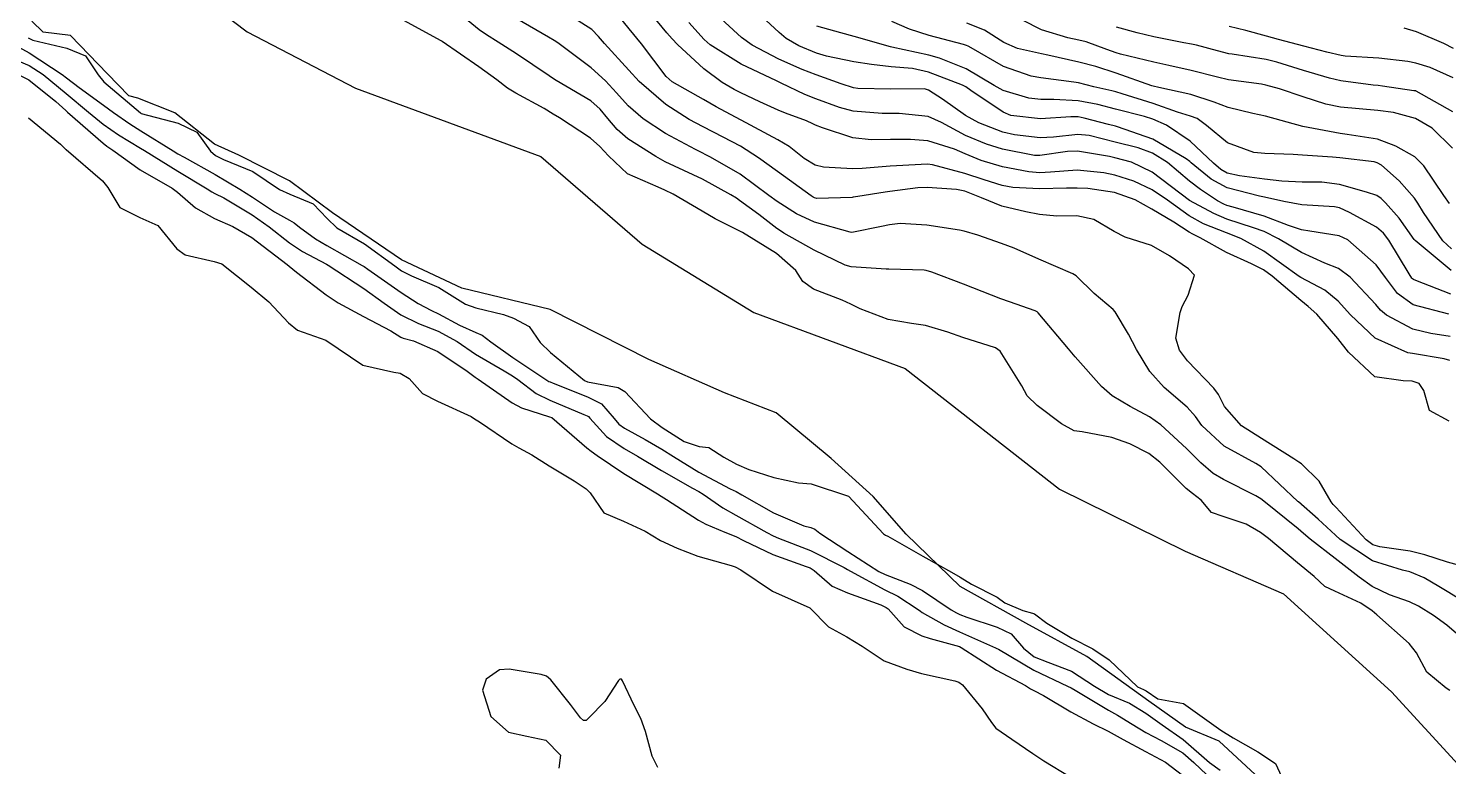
# Model space of a CAD drawing. Header units: metres. Extents: x 292545 to 299085, y 7450245 to 7463078.
# Drawn here: x 296658.6 to 296734.4, y 7454496.8 to 7454536.2 of the extents above; entities that cross this region are included whole.
import ezdxf

# ---------------------------------------------------------------- set-up
doc = ezdxf.new("R2010")
doc.units = ezdxf.units.M
for name, color, linetype in [('Curvas de Nivel 1m', 11, 'Continuous'), ('Curvas de Nivel 5m', 15, 'Continuous'), ('Hidrografia', 140, 'Continuous'), ('Vias Primárias', 230, 'Continuous')]:
    doc.layers.add(name, color=color, linetype=linetype)

msp = doc.modelspace()

# ---------------------------------------------------------------- linework, layer by layer
at = {"layer": 'Curvas de Nivel 1m', "flags": 128}
for points, elevation in [([(296736.071, 7454502.792), (296734.315, 7454504.303), (296733.605, 7454504.821), (296732.805, 7454505.31), (296732.33, 7454505.54), (296731.261, 7454505.924), (296730.338, 7454506.374), (296729.641, 7454506.867), (296728.358, 7454507.867), (296727.017, 7454508.9), (296726.663, 7454509.193), (296726.378, 7454509.437), (296724.552, 7454510.928), (296724.394, 7454511.046), (296724.13, 7454511.198), (296722.404, 7454512.076), (296721.854, 7454512.405), (296721.194, 7454512.968), (296720.424, 7454513.73), (296719.062, 7454514.994), (296718.447, 7454515.429), (296717.41, 7454515.973), (296716.458, 7454516.544), (296715.883, 7454517.036), (296714.486, 7454518.619), (296714.121, 7454519.054), (296712.512, 7454520.98), (296712.463, 7454521.021), (296712.352, 7454521.072), (296710.98, 7454521.555), (296710.519, 7454521.717), (296709.524, 7454522.109), (296708.527, 7454522.502), (296706.831, 7454523.137), (296706.534, 7454523.231), (296706.431, 7454523.245), (296704.535, 7454523.305), (296704.399, 7454523.307), (296702.536, 7454523.425), (296702.218, 7454523.513), (296700.549, 7454524.311), (296698.946, 7454525.234), (296698.707, 7454525.381), (296698.565, 7454525.476), (296697.603, 7454526.219), (296696.58, 7454526.97), (296696.408, 7454527.09), (296696.119, 7454527.267), (296694.595, 7454528.099), (296693.106, 7454528.804), (296692.609, 7454529.033), (296692.101, 7454529.315), (296690.622, 7454530.268), (296690.043, 7454530.755), (296689.542, 7454531.346), (296689.135, 7454531.849), (296688.642, 7454532.28), (296686.795, 7454533.379), (296686.654, 7454533.462), (296686.42, 7454533.618), (296684.674, 7454534.797), (296683.701, 7454535.415), (296683.071, 7454535.809), (296682.689, 7454536.085), (296681.004, 7454537.447)], 674), ([(296735.912, 7454507.232), (296734.356, 7454507.674), (296733.137, 7454508.053), (296732.364, 7454508.255), (296730.738, 7454508.486), (296730.369, 7454508.593), (296730.003, 7454508.864), (296728.39, 7454510.6), (296728.249, 7454510.739), (296728.138, 7454510.884), (296727.507, 7454511.996), (296726.558, 7454512.908), (296726.414, 7454513.005), (296726.154, 7454513.175), (296724.433, 7454514.262), (296723.365, 7454514.941), (296722.453, 7454515.977), (296722.124, 7454516.62), (296721.885, 7454516.959), (296720.484, 7454518.404), (296720.049, 7454518.984), (296719.858, 7454519.627), (296720.085, 7454520.984), (296720.187, 7454521.313), (296720.522, 7454521.915), (296720.855, 7454522.975), (296720.538, 7454523.322), (296719.515, 7454524.023), (296718.556, 7454524.571), (296717.155, 7454525.014), (296716.566, 7454525.313), (296715.483, 7454525.947), (296714.574, 7454526.142), (296713.497, 7454526.137), (296712.574, 7454526.218), (296711.851, 7454526.356), (296710.579, 7454526.673), (296709.485, 7454527.111), (296708.588, 7454527.462), (296708.153, 7454527.561), (296706.591, 7454527.664), (296706.097, 7454527.641), (296704.587, 7454527.448), (296704.344, 7454527.415), (296702.88, 7454527.187), (296702.63, 7454527.142), (296702.582, 7454527.136), (296700.707, 7454527.084), (296700.582, 7454527.107), (296700.511, 7454527.14), (296700.401, 7454527.213), (296698.602, 7454528.519), (296697.594, 7454529.25), (296696.619, 7454529.863), (296695.703, 7454530.353), (296694.629, 7454530.904), (296693.886, 7454531.297), (296692.641, 7454532.09), (296691.224, 7454533.324), (296690.662, 7454533.927), (296689.371, 7454535.35), (296689.055, 7454535.723), (296688.69, 7454536.094), (296686.754, 7454537.328)], 676), ([(296734.479, 7454518.433), (296734.176, 7454518.511), (296732.483, 7454518.801), (296732.238, 7454518.842), (296730.494, 7454519.616), (296729.175, 7454520.873), (296728.52, 7454521.604), (296727.813, 7454522.178), (296726.532, 7454522.851), (296726.438, 7454522.911), (296724.553, 7454524.273), (296723.317, 7454524.942), (296722.566, 7454525.236), (296721.332, 7454525.73), (296720.575, 7454526.148), (296719.409, 7454526.992), (296718.588, 7454527.544), (296717.607, 7454527.996), (296716.596, 7454528.319), (296716.018, 7454528.449), (296714.598, 7454528.592), (296713.176, 7454528.485), (296712.597, 7454528.451), (296712.011, 7454528.492), (296710.6, 7454528.763), (296709.468, 7454529.111), (296708.616, 7454529.455), (296708.039, 7454529.705), (296706.623, 7454530.148), (296705.695, 7454530.225), (296704.623, 7454530.217), (296703.595, 7454530.208), (296702.624, 7454530.314), (296700.993, 7454530.843), (296700.631, 7454530.987), (296700.483, 7454531.064), (296700.145, 7454531.217), (296699.031, 7454531.628), (296698.638, 7454531.791), (296697.656, 7454532.237), (296696.647, 7454532.712), (296696.284, 7454532.9), (296695.645, 7454533.275), (296694.663, 7454533.988), (296693.268, 7454535.301), (296692.98, 7454535.6), (296692.689, 7454535.91), (296691.542, 7454537.322)], 678), ([(296734.525, 7454521.974), (296732.655, 7454522.706), (296732.532, 7454522.75), (296732.486, 7454522.784), (296732.45, 7454522.831), (296732.313, 7454523.057), (296731.213, 7454524.85), (296730.942, 7454525.23), (296730.57, 7454525.551), (296729.126, 7454526.326), (296728.58, 7454526.572), (296728.323, 7454526.627), (296726.581, 7454526.744), (296725.61, 7454526.92), (296724.585, 7454527.146), (296724.324, 7454527.194), (296722.59, 7454527.644), (296721.733, 7454528.101), (296720.677, 7454528.979), (296720.604, 7454529.042), (296720.401, 7454529.187), (296718.622, 7454530.241), (296716.75, 7454530.9), (296716.632, 7454530.929), (296716.255, 7454531.026), (296714.961, 7454531.37), (296714.637, 7454531.432), (296714.253, 7454531.438), (296712.635, 7454531.322), (296711.052, 7454531.508), (296710.639, 7454531.687), (296708.921, 7454532.847), (296708.652, 7454533.032), (296708.48, 7454533.122), (296706.663, 7454533.82), (296705.811, 7454534.008), (296704.667, 7454534.111), (296703.616, 7454534.233), (296702.671, 7454534.367), (296701.216, 7454534.664), (296700.677, 7454534.839), (296699.737, 7454535.224), (296699.068, 7454535.615), (296698.69, 7454535.938), (296697.265, 7454537.254)], 681), ([(296734.474, 7454500.808), (296734.274, 7454500.944), (296733.256, 7454501.799), (296732.699, 7454502.834), (296732.3, 7454503.324), (296730.583, 7454504.857), (296730.325, 7454505.063), (296729.721, 7454505.474), (296728.335, 7454506.115), (296727.813, 7454506.363), (296727.239, 7454506.897), (296726.354, 7454507.623), (296724.793, 7454508.926), (296724.376, 7454509.254), (296723.616, 7454509.702), (296722.384, 7454510.108), (296721.75, 7454510.323), (296721.206, 7454510.968), (296720.751, 7454511.329), (296720.399, 7454511.605), (296719.004, 7454512.994), (296718.42, 7454513.462), (296717.395, 7454513.983), (296716.432, 7454514.316), (296714.86, 7454514.623), (296714.437, 7454514.681), (296713.751, 7454515.057), (296712.452, 7454516.028), (296711.924, 7454516.544), (296711.635, 7454517.082), (296710.49, 7454518.922), (296710.23, 7454519.103), (296708.498, 7454519.665), (296707.694, 7454519.935), (296706.504, 7454520.291), (296705.759, 7454520.404), (296704.507, 7454520.609), (296703.018, 7454521.185), (296702.515, 7454521.436), (296702.055, 7454521.657), (296700.523, 7454522.243), (296699.955, 7454522.647), (296699.572, 7454523.224), (296698.546, 7454524.141), (296696.733, 7454525.258), (296696.564, 7454525.35), (296695.274, 7454525.983), (296694.574, 7454526.405), (296693.04, 7454527.305), (296692.586, 7454527.528), (296692.226, 7454527.676), (296690.599, 7454528.4), (296689.575, 7454529.346), (296689.115, 7454529.85), (296688.622, 7454530.298), (296686.966, 7454531.377), (296686.635, 7454531.575), (296686.151, 7454531.872), (296684.646, 7454532.692), (296684.199, 7454532.957), (296683.629, 7454533.415), (296682.663, 7454534.109), (296680.712, 7454535.45), (296680.683, 7454535.471), (296680.625, 7454535.51), (296678.694, 7454536.552)], 673), ([(296734.447, 7454515.184), (296733.392, 7454515.766), (296733.096, 7454516.831), (296732.84, 7454517.207), (296732.468, 7454517.331), (296731.977, 7454517.336), (296730.47, 7454517.563), (296729.068, 7454518.874), (296728.494, 7454519.604), (296727.378, 7454520.897), (296726.922, 7454521.309), (296726.52, 7454521.623), (296724.995, 7454522.925), (296724.538, 7454523.267), (296723.885, 7454523.595), (296722.552, 7454524.189), (296721.156, 7454524.971), (296720.754, 7454525.167), (296720.566, 7454525.273), (296719.747, 7454525.813), (296718.578, 7454526.513), (296717.688, 7454527.009), (296716.587, 7454527.396), (296715.153, 7454527.606), (296714.589, 7454527.635), (296714.024, 7454527.62), (296712.588, 7454527.589), (296711.159, 7454527.662), (296710.59, 7454527.765), (296709.628, 7454528.079), (296708.602, 7454528.417), (296706.867, 7454528.88), (296706.609, 7454528.91), (296704.946, 7454528.826), (296704.607, 7454528.803), (296703.111, 7454528.679), (296702.605, 7454528.663), (296701.063, 7454528.748), (296700.608, 7454528.854), (296700.019, 7454529.219), (296699.232, 7454529.843), (296698.623, 7454530.214), (296696.658, 7454531.26), (296696.633, 7454531.275), (296695.334, 7454531.974), (296694.644, 7454532.357), (296692.982, 7454533.307), (296692.657, 7454533.593), (296691.35, 7454535.323), (296690.691, 7454536.13), (296690.146, 7454536.787)], 677), ([(296734.496, 7454519.709), (296733.454, 7454519.865), (296732.502, 7454520.107), (296731.094, 7454520.851), (296730.78, 7454521.12), (296730.519, 7454521.422), (296729.164, 7454522.874), (296728.54, 7454523.332), (296727.804, 7454523.631), (296726.552, 7454524.19), (296725.33, 7454524.922), (296724.567, 7454525.307), (296723.999, 7454525.505), (296722.573, 7454525.974), (296721.883, 7454526.267), (296720.583, 7454526.973), (296718.598, 7454528.488), (296717.488, 7454529.011), (296716.606, 7454529.253), (296716.311, 7454529.321), (296714.611, 7454529.609), (296714.075, 7454529.592), (296712.607, 7454529.371), (296712.308, 7454529.373), (296710.612, 7454529.712), (296709.749, 7454529.976), (296708.626, 7454530.443), (296707.344, 7454531.133), (296706.636, 7454531.444), (296705.087, 7454531.613), (296704.637, 7454531.614), (296704.192, 7454531.62), (296702.638, 7454531.739), (296701.911, 7454531.927), (296700.645, 7454532.396), (296700.061, 7454532.633), (296698.792, 7454533.238), (296698.654, 7454533.302), (296698.546, 7454533.35), (296696.668, 7454534.244), (296695.002, 7454535.277), (296694.686, 7454535.564), (296693.863, 7454536.461)], 679), ([(296734.539, 7454523.239), (296732.624, 7454524.829), (296732.564, 7454524.895), (296731.767, 7454526.034), (296731.036, 7454526.853), (296730.809, 7454527.081), (296730.587, 7454527.231), (296730.035, 7454527.419), (296728.592, 7454527.827), (296727.644, 7454527.945), (296726.593, 7454527.95), (296725.511, 7454528.004), (296724.595, 7454528.113), (296723.257, 7454528.283), (296722.598, 7454528.435), (296722.259, 7454528.615), (296721.869, 7454528.961), (296720.62, 7454530.138), (296719.358, 7454530.993), (296718.636, 7454531.314), (296718.186, 7454531.456), (296716.641, 7454531.85), (296715.695, 7454532.086), (296714.645, 7454532.286), (296713.344, 7454532.365), (296712.646, 7454532.364), (296712.005, 7454532.438), (296710.65, 7454532.834), (296710.154, 7454533.105), (296708.666, 7454533.995), (296707.238, 7454534.571), (296706.677, 7454534.727), (296704.694, 7454535.158), (296704.638, 7454535.17), (296702.688, 7454535.727), (296701.975, 7454535.912), (296700.694, 7454536.277)], 682), ([(296734.557, 7454524.39), (296734.093, 7454524.815), (296733.066, 7454526.337), (296732.767, 7454526.828), (296732.586, 7454527.091), (296731.774, 7454528.021), (296730.831, 7454528.857), (296730.605, 7454528.987), (296730.437, 7454529.03), (296728.608, 7454529.243), (296728.216, 7454529.279), (296726.61, 7454529.382), (296726.109, 7454529.417), (296724.611, 7454529.48), (296724.01, 7454529.537), (296722.619, 7454530.054), (296721.495, 7454530.967), (296721.001, 7454531.339), (296720.638, 7454531.474), (296719.948, 7454531.679), (296718.644, 7454532.141), (296716.996, 7454532.67), (296716.65, 7454532.764), (296716.441, 7454532.814), (296715.488, 7454533.037), (296714.656, 7454533.248), (296714.417, 7454533.292), (296712.659, 7454533.508), (296712.128, 7454533.608), (296710.668, 7454534.129), (296708.926, 7454535.116), (296708.777, 7454535.212), (296708.684, 7454535.25), (296708.517, 7454535.29), (296706.689, 7454535.767), (296705.65, 7454536.114), (296704.696, 7454536.525)], 683), ([(296734.452, 7454526.811), (296734.159, 7454527.242), (296733.087, 7454528.825), (296732.61, 7454529.3), (296731.59, 7454529.874), (296730.624, 7454530.238), (296729.003, 7454530.5), (296728.628, 7454530.54), (296726.633, 7454530.91), (296724.638, 7454531.473), (296723.971, 7454531.605), (296722.643, 7454531.93), (296721.906, 7454532.221), (296720.649, 7454532.624), (296718.942, 7454532.997), (296718.654, 7454533.064), (296718.566, 7454533.089), (296716.664, 7454533.77), (296715.589, 7454534.116), (296714.673, 7454534.361), (296713.024, 7454534.72), (296712.679, 7454534.79), (296711.406, 7454535.083), (296710.686, 7454535.403), (296709.648, 7454536.062), (296708.696, 7454536.44)], 684), ([(296658.622, 7454535.65), (296658.682, 7454535.618), (296658.87, 7454535.52), (296660.677, 7454535.101), (296661.684, 7454534.686), (296662.348, 7454533.673), (296662.657, 7454533.303), (296664.615, 7454531.64), (296664.652, 7454531.621), (296666.628, 7454531.089), (296667.626, 7454530.608), (296668.35, 7454529.594), (296668.61, 7454529.363), (296669.038, 7454529.154), (296670.597, 7454528.512), (296672.034, 7454527.555), (296672.58, 7454527.299), (296673.833, 7454526.789), (296674.568, 7454526.011), (296675.087, 7454525.515), (296676.555, 7454524.664), (296678.182, 7454523.484), (296678.539, 7454523.218), (296679.064, 7454522.943), (296680.526, 7454522.33), (296681.958, 7454521.436), (296682.511, 7454521.235), (296683.982, 7454520.882), (296684.506, 7454520.689), (296685.345, 7454520.241), (296685.929, 7454519.388), (296686.485, 7454518.855), (296688.297, 7454517.362), (296688.462, 7454517.297), (296690.104, 7454516.98), (296690.457, 7454516.777), (296691.82, 7454515.316), (296692.438, 7454514.852), (296693.617, 7454514.113), (296694.428, 7454513.834), (296694.934, 7454513.788), (296695.746, 7454513.27), (296696.417, 7454512.895), (296697.064, 7454512.603), (296698.407, 7454512.187), (296699.722, 7454511.907), (296700.402, 7454511.845), (296702.393, 7454511.19), (296704.258, 7454509.171), (296704.372, 7454509.11), (296704.494, 7454509.046), (296706.356, 7454507.983), (296707.885, 7454507.125), (296708.34, 7454506.857), (296708.961, 7454506.489), (296710.33, 7454505.794), (296710.722, 7454505.489), (296711.685, 7454505.08), (296712.201, 7454504.951), (296712.321, 7454504.905), (296712.967, 7454504.413), (296714.308, 7454503.6), (296715.426, 7454503.039), (296716.294, 7454502.445), (296717.813, 7454501.007), (296718.137, 7454500.867), (296718.271, 7454500.797), (296718.888, 7454500.372), (296720.264, 7454500.117), (296721.891, 7454498.964), (296722.249, 7454498.693), (296722.909, 7454498.284), (296724.232, 7454497.545), (296725.175, 7454496.92), (296726.003, 7454495.113)], 673), ([(296734.642, 7454531.699), (296732.68, 7454532.802), (296732.653, 7454532.815), (296732.554, 7454532.831), (296730.879, 7454533.08), (296730.657, 7454533.106), (296730.389, 7454533.13), (296728.66, 7454533.354), (296728.057, 7454533.491), (296726.668, 7454533.911), (296725.248, 7454534.35), (296724.676, 7454534.487), (296722.854, 7454534.775), (296722.681, 7454534.803), (296722.082, 7454534.959), (296720.962, 7454535.252), (296720.686, 7454535.314), (296720.287, 7454535.384), (296718.69, 7454535.699), (296717.791, 7454535.91), (296716.695, 7454536.22)], 686), ([(296734.66, 7454533.509), (296733.417, 7454534.071), (296732.668, 7454534.306), (296732.227, 7454534.395), (296730.678, 7454534.564), (296728.885, 7454534.673), (296728.68, 7454534.7), (296727.919, 7454534.888), (296726.686, 7454535.211), (296725.339, 7454535.57), (296724.691, 7454535.748), (296723.588, 7454536.047), (296722.696, 7454536.253)], 687), ([(296734.677, 7454535.088), (296734.149, 7454535.348), (296732.69, 7454535.967), (296732.031, 7454536.175)], 688), ([(296658.113, 7454535.154), (296658.674, 7454534.855), (296660.436, 7454533.692), (296660.66, 7454533.518), (296661.338, 7454532.998), (296662.639, 7454532.05), (296663.169, 7454531.662), (296664.035, 7454531.057), (296664.623, 7454530.691), (296666.353, 7454529.623), (296666.611, 7454529.463), (296666.947, 7454529.276), (296668.594, 7454528.359), (296669.915, 7454527.577), (296670.579, 7454527.152), (296671.757, 7454526.372), (296672.567, 7454525.918), (296672.802, 7454525.783), (296673.091, 7454525.542), (296673.947, 7454524.919), (296674.553, 7454524.571), (296676.445, 7454523.501), (296676.542, 7454523.441), (296676.739, 7454523.299), (296678.521, 7454522.05), (296679.431, 7454521.466), (296680.146, 7454521.092), (296680.508, 7454520.919), (296681.625, 7454520.316), (296682.498, 7454519.929), (296682.845, 7454519.774), (296683.303, 7454519.422), (296684.481, 7454518.592), (296686.294, 7454517.383), (296686.396, 7454517.315), (296686.462, 7454517.282), (296686.626, 7454517.213), (296688.454, 7454516.481), (296689.214, 7454516.112), (296689.887, 7454515.338), (296690.137, 7454515.031), (296690.438, 7454514.823), (296691.536, 7454514.215), (296692.427, 7454513.696), (296693.044, 7454513.304), (296694.411, 7454512.468), (296696.079, 7454511.584), (296696.395, 7454511.43), (296696.691, 7454511.257), (296698.384, 7454510.307), (296700, 7454509.6), (296700.376, 7454509.507), (296700.586, 7454509.427), (296700.86, 7454509.213), (296702.358, 7454508.228), (296704.009, 7454507.173), (296704.341, 7454507.006), (296705.68, 7454506.494), (296706.333, 7454506.144), (296707.862, 7454505.125), (296708.154, 7454504.955), (296708.321, 7454504.88), (296708.709, 7454504.726), (296710.314, 7454504.201), (296711.066, 7454503.844), (296711.73, 7454503.079), (296712.296, 7454502.621), (296713.025, 7454502.33), (296714.285, 7454501.855), (296715.508, 7454501.038), (296716.269, 7454500.594), (296717.383, 7454500.132), (296718.259, 7454499.61), (296719.128, 7454498.991), (296720.241, 7454498.202), (296721.655, 7454496.966), (296722.219, 7454496.565)], 674), ([(296658.055, 7454533.719), (296658.659, 7454533.417), (296660.088, 7454532.249), (296660.634, 7454531.765), (296660.719, 7454531.689), (296662.617, 7454530.029), (296662.822, 7454529.874), (296663.131, 7454529.662), (296664.597, 7454528.604), (296666.303, 7454527.623), (296666.581, 7454527.415), (296667.544, 7454526.576), (296668.567, 7454526.013), (296669.546, 7454525.58), (296670.557, 7454524.988), (296672.44, 7454523.551), (296672.542, 7454523.471), (296672.938, 7454523.143), (296674.519, 7454521.932), (296675.167, 7454521.513), (296676.506, 7454520.779), (296677.965, 7454520.019), (296678.495, 7454519.676), (296678.631, 7454519.615), (296679.177, 7454519.47), (296680.485, 7454518.91), (296682.035, 7454517.868), (296682.465, 7454517.544), (296682.625, 7454517.428), (296684.45, 7454516.164), (296684.947, 7454515.902), (296686.443, 7454515.431), (296686.553, 7454515.379), (296688.427, 7454513.776), (296688.656, 7454513.587), (296688.971, 7454513.352), (296690.409, 7454512.398), (296692.191, 7454511.312), (296692.392, 7454511.191), (296692.683, 7454511.014), (296694.379, 7454509.907), (296694.784, 7454509.691), (296695.796, 7454509.269), (296696.37, 7454509.04), (296696.794, 7454508.828), (296698.355, 7454508.068), (296700.13, 7454507.438), (296700.345, 7454507.359), (296700.555, 7454507.217), (296701.524, 7454506.391), (296702.331, 7454506.026), (296704.109, 7454505.388), (296704.324, 7454505.287), (296704.403, 7454505.248), (296704.499, 7454505.167), (296705.368, 7454504.208), (296706.309, 7454503.729), (296706.751, 7454503.587), (296708.303, 7454503.159), (296708.394, 7454503.119), (296710.285, 7454501.907), (296711.828, 7454501.077), (296712.108, 7454500.909), (296712.27, 7454500.82), (296712.79, 7454500.543), (296714.259, 7454499.676), (296715.449, 7454499.038), (296716.247, 7454498.643), (296717.053, 7454498.206), (296718.231, 7454497.562), (296719.309, 7454496.989), (296720.216, 7454496.303)], 676), ([(296658.63, 7454531.376), (296660.342, 7454529.967), (296660.613, 7454529.715), (296660.639, 7454529.69), (296662.588, 7454528.011), (296662.87, 7454527.666), (296663.509, 7454526.593), (296664.567, 7454526.062), (296665.531, 7454525.63), (296666.551, 7454524.391), (296666.994, 7454524.06), (296668.544, 7454523.708), (296668.95, 7454523.586), (296670.524, 7454522.336), (296671.463, 7454521.561), (296672.502, 7454520.439), (296672.996, 7454520.04), (296674.493, 7454519.52), (296676.473, 7454518.186), (296678.137, 7454517.815), (296678.467, 7454517.744), (296678.942, 7454517.473), (296679.656, 7454516.663), (296680.451, 7454516.266), (296682.255, 7454515.432), (296682.442, 7454515.323), (296682.705, 7454515.162), (296684.429, 7454513.985), (296684.796, 7454513.774), (296685.496, 7454513.394), (296686.414, 7454512.813), (296687.758, 7454512.011), (296688.396, 7454511.58), (296688.605, 7454511.357), (296689.332, 7454510.296), (296690.378, 7454509.846), (296691.542, 7454509.318), (296692.366, 7454508.818), (296693.246, 7454508.415), (296694.353, 7454507.993), (296696.12, 7454507.49), (296696.345, 7454507.414), (296696.637, 7454507.257), (296698.332, 7454506.11), (296700.323, 7454505.22), (296701.322, 7454504.214), (296702.308, 7454503.676), (296703.123, 7454503.182), (296704.291, 7454502.4), (296705.497, 7454501.946), (296706.282, 7454501.725), (296708.062, 7454501.337), (296708.275, 7454501.256), (296708.466, 7454501.118), (296709.529, 7454499.839), (296710.013, 7454499.102), (296710.249, 7454498.807), (296711.109, 7454498.217), (296712.229, 7454497.454), (296712.804, 7454497.064), (296714.214, 7454496.204)], 677), ([(296692.224, 7454496.711), (296691.906, 7454497.315), (296691.556, 7454498.63), (296691.313, 7454499.324), (296690.946, 7454500.015), (296690.338, 7454501.339), (296690.274, 7454501.412), (296690.19, 7454501.425), (296690.123, 7454501.341), (296689.38, 7454500.231), (296688.532, 7454499.357), (296688.387, 7454499.223), (296688.251, 7454499.209), (296688.094, 7454499.362), (296687.552, 7454500.075), (296686.509, 7454501.378), (296686.276, 7454501.575), (296685.997, 7454501.664), (296684.281, 7454501.946), (296683.768, 7454501.927), (296683.059, 7454501.422), (296682.861, 7454500.83), (296683.301, 7454499.42), (296684.245, 7454498.586), (296685.231, 7454498.383), (296686.241, 7454498.16), (296687.026, 7454497.372), (296686.929, 7454496.666)], 677)]:
    msp.add_lwpolyline(points, dxfattribs=dict(at, elevation=elevation))
at = {"layer": 'Curvas de Nivel 5m', "flags": 128}
for points, elevation in [([(296734.419, 7454520.906), (296732.519, 7454521.404), (296731.683, 7454522.001), (296731.051, 7454522.852), (296730.543, 7454523.533), (296729.032, 7454524.875), (296728.565, 7454525.083), (296727.003, 7454525.339), (296726.568, 7454525.4), (296725.861, 7454525.626), (296724.575, 7454526.13), (296722.915, 7454526.611), (296722.58, 7454526.707), (296722.411, 7454526.782), (296722.084, 7454526.957), (296721.166, 7454527.549), (296720.593, 7454527.998), (296719.402, 7454528.992), (296718.61, 7454529.497), (296717.846, 7454529.776), (296716.619, 7454530.088), (296715.234, 7454530.431), (296714.625, 7454530.49), (296713.329, 7454530.356), (296712.622, 7454530.314), (296711.238, 7454530.477), (296710.626, 7454530.625), (296709.347, 7454531.113), (296708.637, 7454531.503), (296707.407, 7454532.37), (296706.65, 7454532.865), (296706.436, 7454532.928), (296704.65, 7454532.92), (296702.891, 7454532.947), (296702.651, 7454532.986), (296702.001, 7454533.197), (296700.66, 7454533.685), (296699.918, 7454533.967), (296698.672, 7454534.504), (296697.256, 7454535.254), (296696.687, 7454535.676), (296694.934, 7454537.278)], 680), ([(296734.617, 7454529.771), (296733.525, 7454530.821), (296732.638, 7454531.354), (296731.461, 7454531.668), (296730.642, 7454531.775), (296729.643, 7454531.87), (296728.644, 7454531.955), (296727.867, 7454532.114), (296726.649, 7454532.508), (296725.388, 7454532.923), (296724.656, 7454533.124), (296724.419, 7454533.17), (296722.66, 7454533.417), (296722.07, 7454533.551), (296720.667, 7454533.912), (296719.489, 7454534.174), (296718.673, 7454534.356), (296716.91, 7454534.787), (296716.68, 7454534.856), (296716.18, 7454535.028), (296715.072, 7454535.43), (296714.688, 7454535.531), (296714.099, 7454535.646), (296712.693, 7454536.085), (296710.703, 7454537.09)], 685), ([(296736.124, 7454504.993), (296734.336, 7454506.099), (296733.896, 7454506.374), (296733.11, 7454506.828), (296732.348, 7454507.152), (296731.953, 7454507.24), (296730.356, 7454507.737), (296728.627, 7454508.877), (296728.375, 7454509.104), (296727.449, 7454509.959), (296726.393, 7454510.879), (296726.359, 7454510.91), (296724.411, 7454512.747), (296724.128, 7454512.933), (296722.427, 7454513.865), (296721.251, 7454514.968), (296720.906, 7454515.432), (296720.452, 7454515.93), (296719.234, 7454516.992), (296718.475, 7454517.838), (296717.748, 7454519.011), (296717.326, 7454519.843), (296716.624, 7454521.019), (296716.514, 7454521.143), (296715.498, 7454522.011), (296714.532, 7454522.944), (296714.363, 7454523.052), (296712.545, 7454523.844), (296711.224, 7454524.419), (296710.557, 7454524.68), (296709.291, 7454525.113), (296708.565, 7454525.325), (296708.303, 7454525.385), (296706.568, 7454525.661), (296705.152, 7454525.744), (296704.568, 7454525.675), (296704.154, 7454525.587), (296702.564, 7454525.269), (296702.484, 7454525.27), (296700.569, 7454525.808), (296699.612, 7454526.263), (296698.58, 7454526.912), (296698.134, 7454527.244), (296696.6, 7454528.367), (296695.023, 7454529.284), (296694.747, 7454529.421), (296694.615, 7454529.487), (296694.222, 7454529.689), (296692.625, 7454530.542), (296691.432, 7454531.322), (296690.64, 7454532.022), (296690.016, 7454532.709), (296689.431, 7454533.348), (296688.663, 7454534.054), (296686.874, 7454535.378), (296686.684, 7454535.504), (296686.387, 7454535.682), (296684.696, 7454536.668)], 675), ([(296657.576, 7454534.63), (296658.668, 7454534.176), (296659.425, 7454533.702), (296660.648, 7454532.674), (296661.833, 7454531.678), (296662.627, 7454531.043), (296663.436, 7454530.473), (296664.614, 7454529.766), (296664.823, 7454529.638), (296666.597, 7454528.541), (296668.166, 7454527.596), (296668.42, 7454527.431), (296668.58, 7454527.338), (296669.057, 7454527.106), (296670.569, 7454526.207), (296671.482, 7454525.561), (296672.554, 7454524.705), (296673.249, 7454524.239), (296674.543, 7454523.567), (296674.628, 7454523.519), (296676.524, 7454522.265), (296677.621, 7454521.489), (296678.507, 7454520.869), (296679.437, 7454520.401), (296680.498, 7454519.999), (296681.51, 7454519.44), (296682.483, 7454518.77), (296684.008, 7454517.876), (296684.466, 7454517.613), (296684.74, 7454517.406), (296685.724, 7454516.659), (296686.452, 7454516.303), (296688.264, 7454515.542), (296688.444, 7454515.469), (296688.52, 7454515.435), (296688.591, 7454515.358), (296689.47, 7454514.381), (296690.427, 7454513.729), (296691.13, 7454513.323), (296692.412, 7454512.549), (296694.072, 7454511.619), (296694.395, 7454511.439), (296694.627, 7454511.286), (296695.687, 7454510.571), (296696.382, 7454510.181), (296698.033, 7454509.243), (296698.37, 7454509.065), (296698.65, 7454508.955), (296700.359, 7454508.287), (296702.153, 7454507.386), (296702.344, 7454507.277), (296702.489, 7454507.189), (296704.333, 7454506.196), (296705.015, 7454505.845), (296706.105, 7454505.143), (296706.228, 7454505.048), (296706.321, 7454504.983), (296707.495, 7454504.313), (296708.311, 7454503.953), (296710.234, 7454503.101), (296710.302, 7454503.063), (296710.387, 7454503.014), (296712.285, 7454501.9), (296714.078, 7454501.052), (296714.272, 7454500.965), (296714.486, 7454500.832), (296716.26, 7454499.766), (296716.737, 7454499.502), (296717.529, 7454499.011), (296718.246, 7454498.565), (296719.081, 7454498.151), (296720.23, 7454497.48), (296720.823, 7454496.974), (296722.21, 7454495.648)], 675)]:
    msp.add_lwpolyline(points, dxfattribs=dict(at, elevation=elevation))
at = {"layer": 'Hidrografia'}
for points in [[(296658.401, 7454546.682), (296665.757, 7454540.755), (296666.45, 7454538.902), (296670.295, 7454535.97), (296676.084, 7454532.957), (296685.97, 7454529.318), (296691.372, 7454524.646), (296697.33, 7454520.997), (296705.416, 7454518.008), (296713.648, 7454511.556), (296720.355, 7454508.244), (296725.601, 7454505.98), (296731.362, 7454500.745), (296744.013, 7454486.953)], [(296725.763, 7454494.779), (296722.161, 7454498.103), (296720.376, 7454498.867), (296718.412, 7454500.243), (296715.113, 7454502.624), (296711.848, 7454504.407), (296708.354, 7454506.368), (296705.466, 7454509.154), (296703.706, 7454511.167), (296701.462, 7454513.204), (296698.525, 7454515.637), (296695.77, 7454516.706), (296691.741, 7454518.489), (296686.477, 7454521.152), (296681.759, 7454522.298), (296678.546, 7454523.801), (296674.862, 7454526.308), (296672.567, 7454528.014), (296669.863, 7454529.39), (296668.563, 7454529.976), (296666.439, 7454531.644), (296664.475, 7454532.433), (296663.991, 7454532.561), (296662.843, 7454533.732), (296660.879, 7454535.77), (296659.425, 7454535.948), (296658.813, 7454536.534)]]:
    msp.add_lwpolyline(points, dxfattribs=at)
at = {"layer": 'Vias Primárias'}
msp.add_lwpolyline([(296871.566, 7454249.95), (296817.964, 7454333.539, 0.088476), (296802.365, 7454350.394, -0.054944), (296782.563, 7454375.401, 0.045957), (296766.505, 7454404.231, 0.434057), (296747.976, 7454407.065, -0.078131), (296731.485, 7454397.811, -0.389272), (296719.059, 7454402.876, 0.021537), (296705.73, 7454428.208, -0.520838), (296706.662, 7454429.799, -0.005632), (296727.274, 7454440.956, -0.502821), (296731.193, 7454438.688, 0.036302), (296734.014, 7454433.109, 0.034359), (296738.135, 7454434.882, -0.014698), (296731.034, 7454449.064, 0.00028), (296696.694, 7454432.787, -0.55928), (296686.129, 7454435.44, -0.023639), (296660.397, 7454490.224, -0.195932), (296651.742, 7454511.006, 0.03994), (296646.955, 7454523.019, 0.132053), (296624.235, 7454544.426, 0.152018), (296596.475, 7454546.89, 0.154302), (296585.377, 7454536.159, 0.438926)], format="xyb", dxfattribs=at)

doc.saveas('drawing.dxf')
